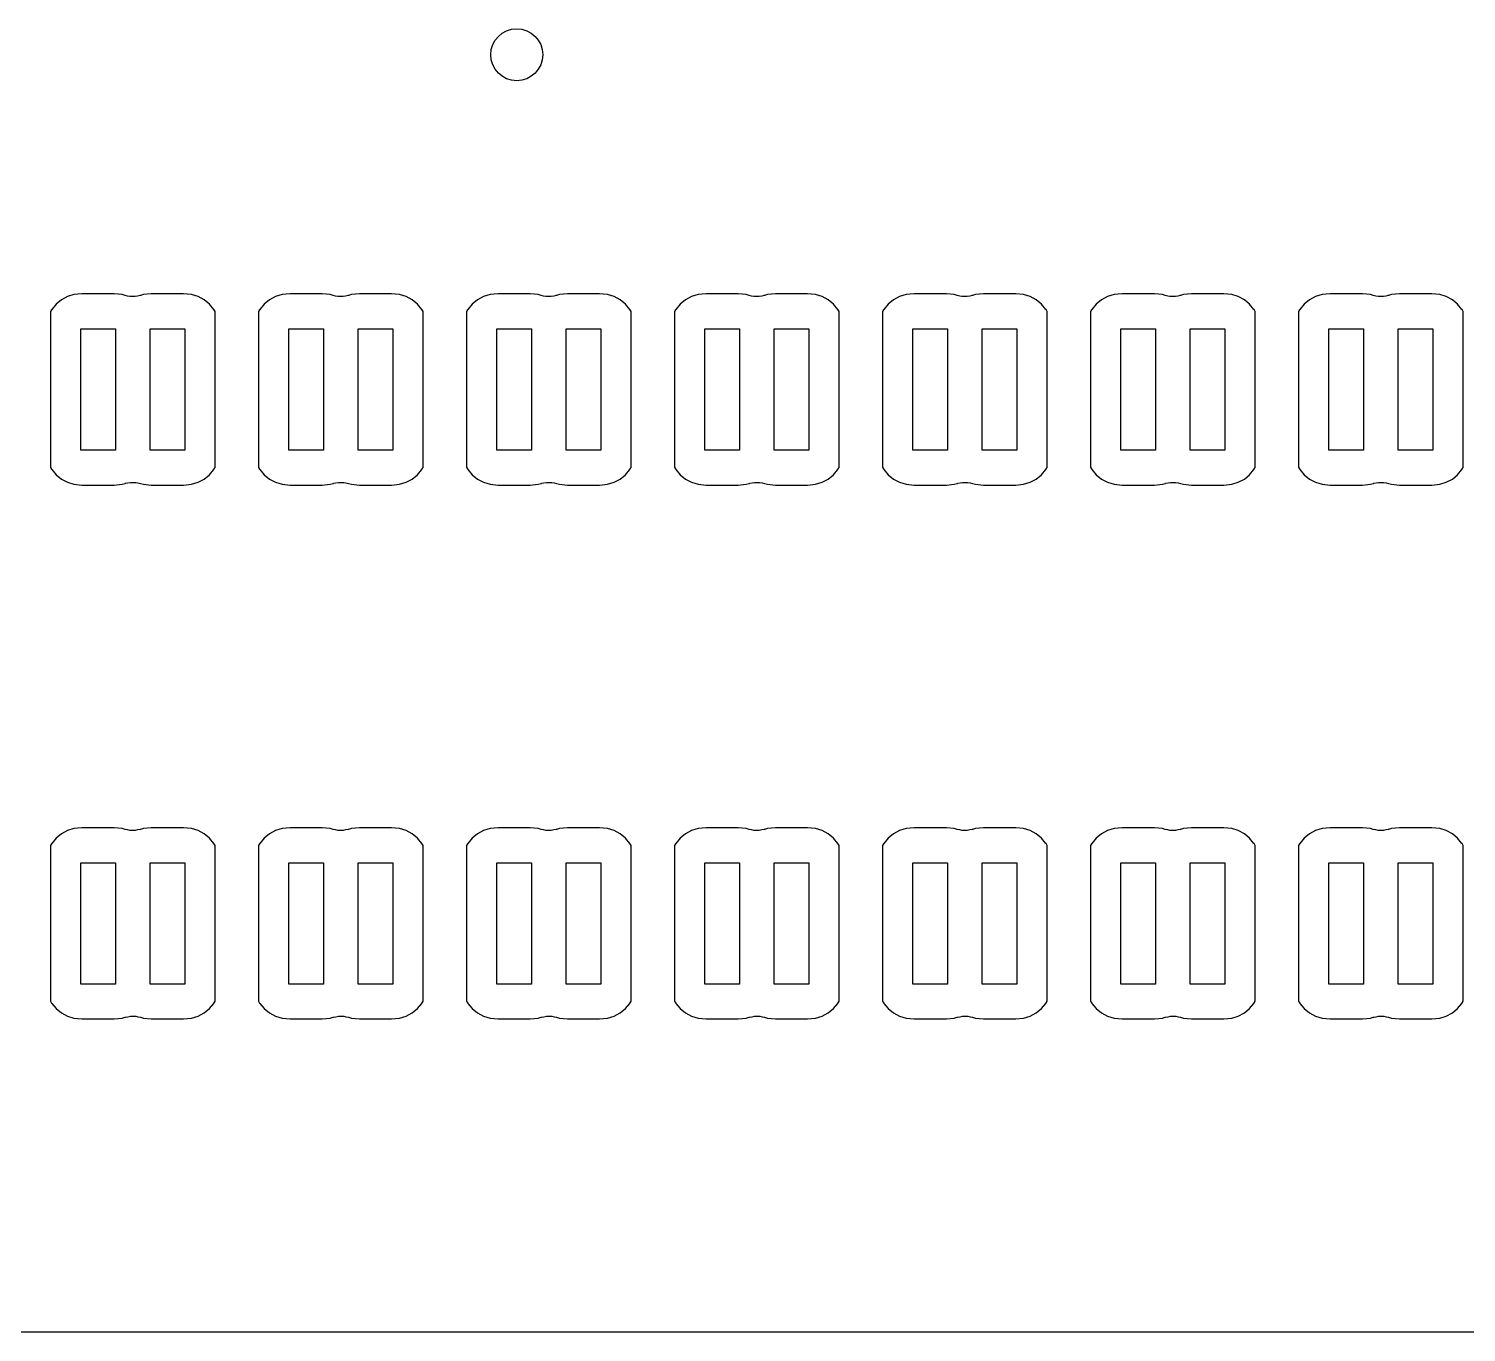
# Model space of a CAD drawing. Extents: x 86.1 to 155.4, y -71.6 to -29.3.
# Drawn here: x 103.23 to 111.52, y -71.5 to -63.99 of the extents above; entities that cross this region are included whole.
import ezdxf

# ---------------------------------------------------------------- set-up
doc = ezdxf.new("R2010")
doc.units = 0
doc.layers.add('BLACK', color=7, linetype='CONTINUOUS')

msp = doc.modelspace()

# ---------------------------------------------------------------- linework, layer by layer
at = {"layer": 'BLACK', "linetype": 'CONTINUOUS'}
for p, q in [((103.388, -65.5739), (103.363, -65.6044)), ((103.418, -65.5489), (103.388, -65.5739)), ((103.453, -65.5303), (103.418, -65.5489)), ((103.491, -65.5189), (103.453, -65.5303)), ((103.537, -65.5143), (103.491, -65.5189)), ((103.723, -65.5143), (103.537, -65.5143)), ((103.769, -65.5189), (103.723, -65.5143)), ((103.786, -65.5241), (103.769, -65.5189)), ((103.8, -65.5268), (103.786, -65.5241)), ((103.813, -65.5297), (103.8, -65.5268)), ((103.814, -65.5297), (103.813, -65.5297)), ((103.815, -65.5299), (103.814, -65.5297)), ((103.829, -65.5299), (103.815, -65.5299)), ((103.843, -65.53), (103.829, -65.5299)), ((103.844, -65.5299), (103.843, -65.53)), ((103.858, -65.5272), (103.844, -65.5299)), ((103.844, -65.5299), (103.844, -65.5299)), ((103.872, -65.5247), (103.858, -65.5272)), ((103.873, -65.5242), (103.872, -65.5247)), ((103.874, -65.5241), (103.873, -65.5242)), ((103.873, -65.5242), (103.873, -65.5242)), ((103.873, -65.5242), (103.873, -65.5242)), ((103.891, -65.5189), (103.874, -65.5241)), ((103.937, -65.5143), (103.891, -65.5189)), ((104.123, -65.5143), (103.937, -65.5143)), ((104.169, -65.5189), (104.123, -65.5143)), ((104.207, -65.5303), (104.169, -65.5189)), ((104.242, -65.5489), (104.207, -65.5303)), ((104.272, -65.5739), (104.242, -65.5489)), ((104.297, -65.6044), (104.272, -65.5739)), ((104.588, -65.5739), (104.563, -65.6044)), ((104.618, -65.5489), (104.588, -65.5739)), ((104.653, -65.5303), (104.618, -65.5489)), ((104.691, -65.5189), (104.653, -65.5303)), ((104.737, -65.5143), (104.691, -65.5189)), ((104.923, -65.5143), (104.737, -65.5143)), ((104.969, -65.5189), (104.923, -65.5143)), ((104.986, -65.5241), (104.969, -65.5189)), ((105, -65.5268), (104.986, -65.5241)), ((105.013, -65.5297), (105, -65.5268)), ((105.014, -65.5297), (105.013, -65.5297)), ((105.015, -65.5299), (105.014, -65.5297)), ((105.029, -65.5299), (105.015, -65.5299)), ((105.043, -65.53), (105.029, -65.5299)), ((105.044, -65.5299), (105.043, -65.53)), ((105.058, -65.5272), (105.044, -65.5299)), ((105.044, -65.5299), (105.044, -65.5299)), ((105.072, -65.5247), (105.058, -65.5272)), ((105.073, -65.5242), (105.072, -65.5247)), ((105.074, -65.5241), (105.073, -65.5242)), ((105.073, -65.5242), (105.073, -65.5242)), ((105.073, -65.5242), (105.073, -65.5242)), ((105.091, -65.5189), (105.074, -65.5241)), ((105.137, -65.5143), (105.091, -65.5189)), ((105.323, -65.5143), (105.137, -65.5143)), ((105.369, -65.5189), (105.323, -65.5143)), ((105.407, -65.5303), (105.369, -65.5189)), ((105.442, -65.5489), (105.407, -65.5303)), ((105.472, -65.5739), (105.442, -65.5489)), ((105.497, -65.6044), (105.472, -65.5739)), ((105.788, -65.5739), (105.763, -65.6044)), ((105.818, -65.5489), (105.788, -65.5739)), ((105.853, -65.5303), (105.818, -65.5489)), ((105.891, -65.5189), (105.853, -65.5303)), ((105.937, -65.5143), (105.891, -65.5189)), ((106.123, -65.5143), (105.937, -65.5143)), ((106.169, -65.5189), (106.123, -65.5143)), ((106.186, -65.5241), (106.169, -65.5189)), ((106.2, -65.5268), (106.186, -65.5241)), ((106.213, -65.5297), (106.2, -65.5268)), ((106.214, -65.5297), (106.213, -65.5297)), ((106.215, -65.5299), (106.214, -65.5297)), ((106.229, -65.5299), (106.215, -65.5299)), ((106.243, -65.53), (106.229, -65.5299)), ((106.244, -65.5299), (106.243, -65.53)), ((106.258, -65.5272), (106.244, -65.5299)), ((106.244, -65.5299), (106.244, -65.5299)), ((106.272, -65.5247), (106.258, -65.5272)), ((106.273, -65.5242), (106.272, -65.5247)), ((106.274, -65.5241), (106.273, -65.5242)), ((106.273, -65.5242), (106.273, -65.5242)), ((106.273, -65.5242), (106.273, -65.5242)), ((106.291, -65.5189), (106.274, -65.5241)), ((106.337, -65.5143), (106.291, -65.5189)), ((106.523, -65.5143), (106.337, -65.5143)), ((106.569, -65.5189), (106.523, -65.5143)), ((106.607, -65.5303), (106.569, -65.5189)), ((106.642, -65.5489), (106.607, -65.5303)), ((106.672, -65.5739), (106.642, -65.5489)), ((106.697, -65.6044), (106.672, -65.5739)), ((106.988, -65.5739), (106.963, -65.6044)), ((107.018, -65.5489), (106.988, -65.5739)), ((107.053, -65.5303), (107.018, -65.5489)), ((107.091, -65.5189), (107.053, -65.5303)), ((107.137, -65.5143), (107.091, -65.5189)), ((107.323, -65.5143), (107.137, -65.5143)), ((107.369, -65.5189), (107.323, -65.5143)), ((107.386, -65.5241), (107.369, -65.5189)), ((107.4, -65.5268), (107.386, -65.5241)), ((107.413, -65.5297), (107.4, -65.5268)), ((107.414, -65.5297), (107.413, -65.5297)), ((107.415, -65.5299), (107.414, -65.5297)), ((107.429, -65.5299), (107.415, -65.5299)), ((107.443, -65.53), (107.429, -65.5299)), ((107.444, -65.5299), (107.443, -65.53)), ((107.458, -65.5272), (107.444, -65.5299)), ((107.444, -65.5299), (107.444, -65.5299)), ((107.472, -65.5247), (107.458, -65.5272)), ((107.473, -65.5242), (107.472, -65.5247)), ((107.474, -65.5241), (107.473, -65.5242)), ((107.473, -65.5242), (107.473, -65.5242)), ((107.473, -65.5242), (107.473, -65.5242)), ((107.491, -65.5189), (107.474, -65.5241)), ((107.537, -65.5143), (107.491, -65.5189)), ((107.723, -65.5143), (107.537, -65.5143)), ((107.769, -65.5189), (107.723, -65.5143)), ((107.807, -65.5303), (107.769, -65.5189)), ((107.842, -65.5489), (107.807, -65.5303)), ((107.872, -65.5739), (107.842, -65.5489)), ((107.897, -65.6044), (107.872, -65.5739)), ((108.188, -65.5739), (108.163, -65.6044)), ((108.218, -65.5489), (108.188, -65.5739)), ((108.253, -65.5303), (108.218, -65.5489)), ((108.291, -65.5189), (108.253, -65.5303)), ((108.337, -65.5143), (108.291, -65.5189)), ((108.523, -65.5143), (108.337, -65.5143)), ((108.569, -65.5189), (108.523, -65.5143)), ((108.586, -65.5241), (108.569, -65.5189)), ((108.6, -65.5268), (108.586, -65.5241)), ((108.613, -65.5297), (108.6, -65.5268)), ((108.614, -65.5297), (108.613, -65.5297)), ((108.615, -65.5299), (108.614, -65.5297)), ((108.629, -65.5299), (108.615, -65.5299)), ((108.643, -65.53), (108.629, -65.5299)), ((108.644, -65.5299), (108.643, -65.53)), ((108.658, -65.5272), (108.644, -65.5299)), ((108.644, -65.5299), (108.644, -65.5299)), ((108.672, -65.5247), (108.658, -65.5272)), ((108.673, -65.5242), (108.672, -65.5247)), ((108.674, -65.5241), (108.673, -65.5242)), ((108.673, -65.5242), (108.673, -65.5242)), ((108.673, -65.5242), (108.673, -65.5242)), ((108.691, -65.5189), (108.674, -65.5241)), ((108.737, -65.5143), (108.691, -65.5189)), ((108.923, -65.5143), (108.737, -65.5143)), ((108.969, -65.5189), (108.923, -65.5143)), ((109.007, -65.5303), (108.969, -65.5189)), ((109.042, -65.5489), (109.007, -65.5303)), ((109.072, -65.5739), (109.042, -65.5489)), ((109.097, -65.6044), (109.072, -65.5739)), ((109.388, -65.5739), (109.363, -65.6044)), ((109.418, -65.5489), (109.388, -65.5739)), ((109.453, -65.5303), (109.418, -65.5489)), ((109.491, -65.5189), (109.453, -65.5303)), ((109.537, -65.5143), (109.491, -65.5189)), ((109.723, -65.5143), (109.537, -65.5143)), ((109.769, -65.5189), (109.723, -65.5143)), ((109.786, -65.5241), (109.769, -65.5189)), ((109.8, -65.5268), (109.786, -65.5241)), ((109.813, -65.5297), (109.8, -65.5268)), ((109.814, -65.5297), (109.813, -65.5297)), ((109.815, -65.5299), (109.814, -65.5297)), ((109.829, -65.5299), (109.815, -65.5299)), ((109.843, -65.53), (109.829, -65.5299)), ((109.844, -65.5299), (109.843, -65.53)), ((109.858, -65.5272), (109.844, -65.5299)), ((109.844, -65.5299), (109.844, -65.5299)), ((109.872, -65.5247), (109.858, -65.5272)), ((109.873, -65.5242), (109.872, -65.5247)), ((109.874, -65.5241), (109.873, -65.5242)), ((109.873, -65.5242), (109.873, -65.5242)), ((109.873, -65.5242), (109.873, -65.5242)), ((109.891, -65.5189), (109.874, -65.5241)), ((109.937, -65.5143), (109.891, -65.5189)), ((110.123, -65.5143), (109.937, -65.5143)), ((110.169, -65.5189), (110.123, -65.5143)), ((110.207, -65.5303), (110.169, -65.5189)), ((110.242, -65.5489), (110.207, -65.5303)), ((110.272, -65.5739), (110.242, -65.5489)), ((110.297, -65.6044), (110.272, -65.5739)), ((110.588, -65.5739), (110.563, -65.6044)), ((110.618, -65.5489), (110.588, -65.5739)), ((110.653, -65.5303), (110.618, -65.5489)), ((110.691, -65.5189), (110.653, -65.5303)), ((110.737, -65.5143), (110.691, -65.5189)), ((110.923, -65.5143), (110.737, -65.5143)), ((110.969, -65.5189), (110.923, -65.5143)), ((110.986, -65.5241), (110.969, -65.5189)), ((111, -65.5268), (110.986, -65.5241)), ((111.013, -65.5297), (111, -65.5268)), ((111.014, -65.5297), (111.013, -65.5297)), ((111.015, -65.5299), (111.014, -65.5297)), ((111.029, -65.5299), (111.015, -65.5299)), ((111.043, -65.53), (111.029, -65.5299)), ((111.044, -65.5299), (111.043, -65.53)), ((111.058, -65.5272), (111.044, -65.5299)), ((111.044, -65.5299), (111.044, -65.5299)), ((111.072, -65.5247), (111.058, -65.5272)), ((111.073, -65.5242), (111.072, -65.5247)), ((111.074, -65.5241), (111.073, -65.5242)), ((111.073, -65.5242), (111.073, -65.5242)), ((111.073, -65.5242), (111.073, -65.5242)), ((111.091, -65.5189), (111.074, -65.5241)), ((111.137, -65.5143), (111.091, -65.5189)), ((111.323, -65.5143), (111.137, -65.5143)), ((111.369, -65.5189), (111.323, -65.5143)), ((111.407, -65.5303), (111.369, -65.5189)), ((111.442, -65.5489), (111.407, -65.5303)), ((111.472, -65.5739), (111.442, -65.5489)), ((111.497, -65.6044), (111.472, -65.5739)), ((103.361, -65.6073), (103.355, -65.6165)), ((103.355, -65.6165), (103.355, -66.5156)), ((103.362, -65.6068), (103.361, -65.6073)), ((103.363, -65.6044), (103.362, -65.6055)), ((103.362, -65.6055), (103.362, -65.6067)), ((103.362, -65.6067), (103.362, -65.6068)), ((103.362, -65.6068), (103.362, -65.6068)), ((104.298, -65.6055), (104.297, -65.6044)), ((104.305, -65.6164), (104.298, -65.6055)), ((104.305, -66.0721), (104.305, -65.6164)), ((104.561, -65.6073), (104.555, -65.6165)), ((104.555, -65.6165), (104.555, -66.5156)), ((104.562, -65.6068), (104.561, -65.6073)), ((104.563, -65.6044), (104.562, -65.6055)), ((104.562, -65.6055), (104.562, -65.6067)), ((104.562, -65.6067), (104.562, -65.6068)), ((104.562, -65.6068), (104.562, -65.6068)), ((105.498, -65.6055), (105.497, -65.6044)), ((105.505, -65.6164), (105.498, -65.6055)), ((105.505, -66.0721), (105.505, -65.6164)), ((105.761, -65.6073), (105.755, -65.6165)), ((105.755, -65.6165), (105.755, -66.5156)), ((105.762, -65.6068), (105.761, -65.6073)), ((105.763, -65.6044), (105.762, -65.6055)), ((105.762, -65.6055), (105.762, -65.6067)), ((105.762, -65.6067), (105.762, -65.6068)), ((105.762, -65.6068), (105.762, -65.6068)), ((106.698, -65.6055), (106.697, -65.6044)), ((106.705, -65.6164), (106.698, -65.6055)), ((106.705, -66.0721), (106.705, -65.6164)), ((106.961, -65.6073), (106.955, -65.6165)), ((106.955, -65.6165), (106.955, -66.5156)), ((106.962, -65.6068), (106.961, -65.6073)), ((106.963, -65.6044), (106.962, -65.6055)), ((106.962, -65.6055), (106.962, -65.6067)), ((106.962, -65.6067), (106.962, -65.6068)), ((106.962, -65.6068), (106.962, -65.6068)), ((107.898, -65.6055), (107.897, -65.6044)), ((107.905, -65.6164), (107.898, -65.6055)), ((107.905, -66.0721), (107.905, -65.6164)), ((108.161, -65.6073), (108.155, -65.6165)), ((108.155, -65.6165), (108.155, -66.5156)), ((108.162, -65.6068), (108.161, -65.6073)), ((108.163, -65.6044), (108.162, -65.6055)), ((108.162, -65.6055), (108.162, -65.6067)), ((108.162, -65.6067), (108.162, -65.6068)), ((108.162, -65.6068), (108.162, -65.6068)), ((109.098, -65.6055), (109.097, -65.6044)), ((109.105, -65.6164), (109.098, -65.6055)), ((109.105, -66.0721), (109.105, -65.6164)), ((109.361, -65.6073), (109.355, -65.6165)), ((109.355, -65.6165), (109.355, -66.5156)), ((109.362, -65.6068), (109.361, -65.6073)), ((109.363, -65.6044), (109.362, -65.6055)), ((109.362, -65.6055), (109.362, -65.6067)), ((109.362, -65.6067), (109.362, -65.6068)), ((109.362, -65.6068), (109.362, -65.6068)), ((110.298, -65.6055), (110.297, -65.6044)), ((110.305, -65.6164), (110.298, -65.6055)), ((110.305, -66.5155), (110.305, -65.6164)), ((110.561, -65.6073), (110.555, -65.6165)), ((110.555, -65.6165), (110.555, -66.5156)), ((110.562, -65.6068), (110.561, -65.6073)), ((110.563, -65.6044), (110.562, -65.6055)), ((110.562, -65.6055), (110.562, -65.6067)), ((110.562, -65.6067), (110.562, -65.6068)), ((110.562, -65.6068), (110.562, -65.6068)), ((111.498, -65.6055), (111.497, -65.6044)), ((111.505, -65.6164), (111.498, -65.6055)), ((111.505, -66.0599), (111.505, -65.6164)), ((103.53, -66.416), (103.53, -65.716)), ((103.53, -65.716), (103.73, -65.716)), ((103.73, -65.716), (103.73, -66.416)), ((103.93, -66.416), (103.93, -65.716)), ((103.93, -65.716), (104.13, -65.716)), ((104.13, -65.716), (104.13, -66.416)), ((104.73, -66.416), (104.73, -65.716)), ((104.73, -65.716), (104.93, -65.716)), ((104.93, -65.716), (104.93, -66.416)), ((105.13, -66.416), (105.13, -65.716)), ((105.13, -65.716), (105.33, -65.716)), ((105.33, -65.716), (105.33, -66.416)), ((105.93, -66.416), (105.93, -65.716)), ((105.93, -65.716), (106.13, -65.716)), ((106.13, -65.716), (106.13, -66.416)), ((106.33, -66.416), (106.33, -65.716)), ((106.33, -65.716), (106.53, -65.716)), ((106.53, -65.716), (106.53, -66.416)), ((107.13, -66.416), (107.13, -65.716)), ((107.13, -65.716), (107.33, -65.716)), ((107.33, -65.716), (107.33, -66.416)), ((107.53, -66.416), (107.53, -65.716)), ((107.53, -65.716), (107.73, -65.716)), ((107.73, -65.716), (107.73, -66.416)), ((108.33, -66.416), (108.33, -65.716)), ((108.33, -65.716), (108.53, -65.716)), ((108.53, -65.716), (108.53, -66.416)), ((108.73, -66.416), (108.73, -65.716)), ((108.73, -65.716), (108.93, -65.716)), ((108.93, -65.716), (108.93, -66.416)), ((109.53, -66.416), (109.53, -65.716)), ((109.53, -65.716), (109.73, -65.716)), ((109.73, -65.716), (109.73, -66.416)), ((109.93, -66.416), (109.93, -65.716)), ((109.93, -65.716), (110.13, -65.716)), ((110.13, -65.716), (110.13, -66.416)), ((110.73, -66.416), (110.73, -65.716)), ((110.73, -65.716), (110.93, -65.716)), ((110.93, -65.716), (110.93, -66.416)), ((111.13, -66.416), (111.13, -65.716)), ((111.13, -65.716), (111.33, -65.716)), ((111.33, -65.716), (111.33, -66.416)), ((104.305, -66.5155), (104.305, -66.0721)), ((104.305, -66.0721), (104.305, -66.0721)), ((105.505, -66.5155), (105.505, -66.0721)), ((105.505, -66.0721), (105.505, -66.0721)), ((106.705, -66.5155), (106.705, -66.0721)), ((106.705, -66.0721), (106.705, -66.0721)), ((107.905, -66.5155), (107.905, -66.0721)), ((107.905, -66.0721), (107.905, -66.0721)), ((109.105, -66.5155), (109.105, -66.0721)), ((109.105, -66.0721), (109.105, -66.0721)), ((111.505, -66.5155), (111.505, -66.0599)), ((103.73, -66.416), (103.53, -66.416)), ((104.13, -66.416), (103.93, -66.416)), ((104.93, -66.416), (104.73, -66.416)), ((105.33, -66.416), (105.13, -66.416)), ((106.13, -66.416), (105.93, -66.416)), ((106.53, -66.416), (106.33, -66.416)), ((107.33, -66.416), (107.13, -66.416)), ((107.73, -66.416), (107.53, -66.416)), ((108.53, -66.416), (108.33, -66.416)), ((108.93, -66.416), (108.73, -66.416)), ((109.73, -66.416), (109.53, -66.416)), ((110.13, -66.416), (109.93, -66.416)), ((110.93, -66.416), (110.73, -66.416)), ((111.33, -66.416), (111.13, -66.416)), ((103.355, -66.5156), (103.362, -66.5265)), ((103.362, -66.5265), (103.363, -66.5276)), ((103.363, -66.5276), (103.388, -66.5581)), ((103.388, -66.5581), (103.418, -66.5831)), ((103.418, -66.5831), (103.453, -66.6017)), ((104.207, -66.6017), (104.242, -66.5831)), ((104.242, -66.5831), (104.272, -66.5581)), ((104.272, -66.5581), (104.297, -66.5276)), ((104.297, -66.5276), (104.298, -66.5265)), ((104.298, -66.5252), (104.299, -66.5247)), ((104.298, -66.5253), (104.298, -66.5252)), ((104.298, -66.5252), (104.298, -66.5252)), ((104.298, -66.5265), (104.298, -66.5253)), ((104.299, -66.5247), (104.305, -66.5155)), ((104.555, -66.5156), (104.562, -66.5265)), ((104.562, -66.5265), (104.563, -66.5276)), ((104.563, -66.5276), (104.588, -66.5581)), ((104.588, -66.5581), (104.618, -66.5831)), ((104.618, -66.5831), (104.653, -66.6017)), ((105.407, -66.6017), (105.442, -66.5831)), ((105.442, -66.5831), (105.472, -66.5581)), ((105.472, -66.5581), (105.497, -66.5276)), ((105.497, -66.5276), (105.498, -66.5265)), ((105.498, -66.5252), (105.499, -66.5247)), ((105.498, -66.5253), (105.498, -66.5252)), ((105.498, -66.5252), (105.498, -66.5252)), ((105.498, -66.5265), (105.498, -66.5253)), ((105.499, -66.5247), (105.505, -66.5155)), ((105.755, -66.5156), (105.762, -66.5265)), ((105.762, -66.5265), (105.763, -66.5276)), ((105.763, -66.5276), (105.788, -66.5581)), ((105.788, -66.5581), (105.818, -66.5831)), ((105.818, -66.5831), (105.853, -66.6017)), ((106.607, -66.6017), (106.642, -66.5831)), ((106.642, -66.5831), (106.672, -66.5581)), ((106.672, -66.5581), (106.697, -66.5276)), ((106.697, -66.5276), (106.698, -66.5265)), ((106.698, -66.5252), (106.699, -66.5247)), ((106.698, -66.5253), (106.698, -66.5252)), ((106.698, -66.5252), (106.698, -66.5252)), ((106.698, -66.5265), (106.698, -66.5253)), ((106.699, -66.5247), (106.705, -66.5155)), ((106.955, -66.5156), (106.962, -66.5265)), ((106.962, -66.5265), (106.963, -66.5276)), ((106.963, -66.5276), (106.988, -66.5581)), ((106.988, -66.5581), (107.018, -66.5831)), ((107.018, -66.5831), (107.053, -66.6017)), ((107.807, -66.6017), (107.842, -66.5831)), ((107.842, -66.5831), (107.872, -66.5581)), ((107.872, -66.5581), (107.897, -66.5276)), ((107.897, -66.5276), (107.898, -66.5265)), ((107.898, -66.5252), (107.899, -66.5247)), ((107.898, -66.5253), (107.898, -66.5252)), ((107.898, -66.5252), (107.898, -66.5252)), ((107.898, -66.5265), (107.898, -66.5253)), ((107.899, -66.5247), (107.905, -66.5155)), ((108.155, -66.5156), (108.162, -66.5265)), ((108.162, -66.5265), (108.163, -66.5276)), ((108.163, -66.5276), (108.188, -66.5581)), ((108.188, -66.5581), (108.218, -66.5831)), ((108.218, -66.5831), (108.253, -66.6017)), ((109.007, -66.6017), (109.042, -66.5831)), ((109.042, -66.5831), (109.072, -66.5581)), ((109.072, -66.5581), (109.097, -66.5276)), ((109.097, -66.5276), (109.098, -66.5265)), ((109.098, -66.5252), (109.099, -66.5247)), ((109.098, -66.5253), (109.098, -66.5252)), ((109.098, -66.5252), (109.098, -66.5252)), ((109.098, -66.5265), (109.098, -66.5253)), ((109.099, -66.5247), (109.105, -66.5155)), ((109.355, -66.5156), (109.362, -66.5265)), ((109.362, -66.5265), (109.363, -66.5276)), ((109.363, -66.5276), (109.388, -66.5581)), ((109.388, -66.5581), (109.418, -66.5831)), ((109.418, -66.5831), (109.453, -66.6017)), ((110.207, -66.6017), (110.242, -66.5831)), ((110.242, -66.5831), (110.272, -66.5581)), ((110.272, -66.5581), (110.297, -66.5276)), ((110.297, -66.5276), (110.298, -66.5265)), ((110.298, -66.5252), (110.299, -66.5247)), ((110.298, -66.5253), (110.298, -66.5252)), ((110.298, -66.5252), (110.298, -66.5252)), ((110.298, -66.5265), (110.298, -66.5253)), ((110.299, -66.5247), (110.305, -66.5155)), ((110.555, -66.5156), (110.562, -66.5265)), ((110.562, -66.5265), (110.563, -66.5276)), ((110.563, -66.5276), (110.588, -66.5581)), ((110.588, -66.5581), (110.618, -66.5831)), ((110.618, -66.5831), (110.653, -66.6017)), ((111.407, -66.6017), (111.442, -66.5831)), ((111.442, -66.5831), (111.472, -66.5581)), ((111.472, -66.5581), (111.497, -66.5276)), ((111.497, -66.5276), (111.498, -66.5265)), ((111.498, -66.5252), (111.499, -66.5247)), ((111.498, -66.5253), (111.498, -66.5252)), ((111.498, -66.5252), (111.498, -66.5252)), ((111.498, -66.5265), (111.498, -66.5253)), ((111.499, -66.5247), (111.505, -66.5155)), ((103.453, -66.6017), (103.491, -66.6131)), ((103.491, -66.6131), (103.537, -66.6177)), ((103.537, -66.6177), (103.723, -66.6177)), ((103.723, -66.6177), (103.769, -66.6131)), ((103.769, -66.6131), (103.786, -66.6079)), ((103.786, -66.6079), (103.787, -66.6078)), ((103.787, -66.6078), (103.788, -66.6073)), ((103.787, -66.6078), (103.787, -66.6078)), ((103.787, -66.6078), (103.787, -66.6078)), ((103.788, -66.6073), (103.802, -66.6048)), ((103.802, -66.6048), (103.816, -66.6021)), ((103.816, -66.6021), (103.817, -66.602)), ((103.816, -66.6021), (103.816, -66.6021)), ((103.817, -66.602), (103.831, -66.6021)), ((103.831, -66.6021), (103.845, -66.6021)), ((103.845, -66.6021), (103.846, -66.6023)), ((103.846, -66.6023), (103.847, -66.6023)), ((103.847, -66.6023), (103.86, -66.6052)), ((103.86, -66.6052), (103.874, -66.6079)), ((103.874, -66.6079), (103.891, -66.6131)), ((103.891, -66.6131), (103.937, -66.6177)), ((103.937, -66.6177), (104.123, -66.6177)), ((104.123, -66.6177), (104.169, -66.6131)), ((104.169, -66.6131), (104.207, -66.6017)), ((104.653, -66.6017), (104.691, -66.6131)), ((104.691, -66.6131), (104.737, -66.6177)), ((104.737, -66.6177), (104.923, -66.6177)), ((104.923, -66.6177), (104.969, -66.6131)), ((104.969, -66.6131), (104.986, -66.6079)), ((104.986, -66.6079), (104.987, -66.6078)), ((104.987, -66.6078), (104.988, -66.6073)), ((104.987, -66.6078), (104.987, -66.6078)), ((104.987, -66.6078), (104.987, -66.6078)), ((104.988, -66.6073), (105.002, -66.6048)), ((105.002, -66.6048), (105.016, -66.6021)), ((105.016, -66.6021), (105.017, -66.602)), ((105.016, -66.6021), (105.016, -66.6021)), ((105.017, -66.602), (105.031, -66.6021)), ((105.031, -66.6021), (105.045, -66.6021)), ((105.045, -66.6021), (105.046, -66.6023)), ((105.046, -66.6023), (105.047, -66.6023)), ((105.047, -66.6023), (105.06, -66.6052)), ((105.06, -66.6052), (105.074, -66.6079)), ((105.074, -66.6079), (105.091, -66.6131)), ((105.091, -66.6131), (105.137, -66.6177)), ((105.137, -66.6177), (105.323, -66.6177)), ((105.323, -66.6177), (105.369, -66.6131)), ((105.369, -66.6131), (105.407, -66.6017)), ((105.853, -66.6017), (105.891, -66.6131)), ((105.891, -66.6131), (105.937, -66.6177)), ((105.937, -66.6177), (106.123, -66.6177)), ((106.123, -66.6177), (106.169, -66.6131)), ((106.169, -66.6131), (106.186, -66.6079)), ((106.186, -66.6079), (106.187, -66.6078)), ((106.187, -66.6078), (106.188, -66.6073)), ((106.187, -66.6078), (106.187, -66.6078)), ((106.187, -66.6078), (106.187, -66.6078)), ((106.188, -66.6073), (106.202, -66.6048)), ((106.202, -66.6048), (106.216, -66.6021)), ((106.216, -66.6021), (106.217, -66.602)), ((106.216, -66.6021), (106.216, -66.6021)), ((106.217, -66.602), (106.231, -66.6021)), ((106.231, -66.6021), (106.245, -66.6021)), ((106.245, -66.6021), (106.246, -66.6023)), ((106.246, -66.6023), (106.247, -66.6023)), ((106.247, -66.6023), (106.26, -66.6052)), ((106.26, -66.6052), (106.274, -66.6079)), ((106.274, -66.6079), (106.291, -66.6131)), ((106.291, -66.6131), (106.337, -66.6177)), ((106.337, -66.6177), (106.523, -66.6177)), ((106.523, -66.6177), (106.569, -66.6131)), ((106.569, -66.6131), (106.607, -66.6017)), ((107.053, -66.6017), (107.091, -66.6131)), ((107.091, -66.6131), (107.137, -66.6177)), ((107.137, -66.6177), (107.323, -66.6177)), ((107.323, -66.6177), (107.369, -66.6131)), ((107.369, -66.6131), (107.386, -66.6079)), ((107.386, -66.6079), (107.387, -66.6078)), ((107.387, -66.6078), (107.388, -66.6073)), ((107.387, -66.6078), (107.387, -66.6078)), ((107.387, -66.6078), (107.387, -66.6078)), ((107.388, -66.6073), (107.402, -66.6048)), ((107.402, -66.6048), (107.416, -66.6021)), ((107.416, -66.6021), (107.417, -66.602)), ((107.416, -66.6021), (107.416, -66.6021)), ((107.417, -66.602), (107.431, -66.6021)), ((107.431, -66.6021), (107.445, -66.6021)), ((107.445, -66.6021), (107.446, -66.6023)), ((107.446, -66.6023), (107.447, -66.6023)), ((107.447, -66.6023), (107.46, -66.6052)), ((107.46, -66.6052), (107.474, -66.6079)), ((107.474, -66.6079), (107.491, -66.6131)), ((107.491, -66.6131), (107.537, -66.6177)), ((107.537, -66.6177), (107.723, -66.6177)), ((107.723, -66.6177), (107.769, -66.6131)), ((107.769, -66.6131), (107.807, -66.6017)), ((108.253, -66.6017), (108.291, -66.6131)), ((108.291, -66.6131), (108.337, -66.6177)), ((108.337, -66.6177), (108.523, -66.6177)), ((108.523, -66.6177), (108.569, -66.6131)), ((108.569, -66.6131), (108.586, -66.6079)), ((108.586, -66.6079), (108.587, -66.6078)), ((108.587, -66.6078), (108.588, -66.6073)), ((108.587, -66.6078), (108.587, -66.6078)), ((108.587, -66.6078), (108.587, -66.6078)), ((108.588, -66.6073), (108.602, -66.6048)), ((108.602, -66.6048), (108.616, -66.6021)), ((108.616, -66.6021), (108.617, -66.602)), ((108.616, -66.6021), (108.616, -66.6021)), ((108.617, -66.602), (108.631, -66.6021)), ((108.631, -66.6021), (108.645, -66.6021)), ((108.645, -66.6021), (108.646, -66.6023)), ((108.646, -66.6023), (108.647, -66.6023)), ((108.647, -66.6023), (108.66, -66.6052)), ((108.66, -66.6052), (108.674, -66.6079)), ((108.674, -66.6079), (108.691, -66.6131)), ((108.691, -66.6131), (108.737, -66.6177)), ((108.737, -66.6177), (108.923, -66.6177)), ((108.923, -66.6177), (108.969, -66.6131)), ((108.969, -66.6131), (109.007, -66.6017)), ((109.453, -66.6017), (109.491, -66.6131)), ((109.491, -66.6131), (109.537, -66.6177)), ((109.537, -66.6177), (109.723, -66.6177)), ((109.723, -66.6177), (109.769, -66.6131)), ((109.769, -66.6131), (109.786, -66.6079)), ((109.786, -66.6079), (109.787, -66.6078)), ((109.787, -66.6078), (109.788, -66.6073)), ((109.787, -66.6078), (109.787, -66.6078)), ((109.787, -66.6078), (109.787, -66.6078)), ((109.788, -66.6073), (109.802, -66.6048)), ((109.802, -66.6048), (109.816, -66.6021)), ((109.816, -66.6021), (109.817, -66.602)), ((109.816, -66.6021), (109.816, -66.6021)), ((109.817, -66.602), (109.831, -66.6021)), ((109.831, -66.6021), (109.845, -66.6021)), ((109.845, -66.6021), (109.846, -66.6023)), ((109.846, -66.6023), (109.847, -66.6023)), ((109.847, -66.6023), (109.86, -66.6052)), ((109.86, -66.6052), (109.874, -66.6079)), ((109.874, -66.6079), (109.891, -66.6131)), ((109.891, -66.6131), (109.937, -66.6177)), ((109.937, -66.6177), (110.123, -66.6177)), ((110.123, -66.6177), (110.169, -66.6131)), ((110.169, -66.6131), (110.207, -66.6017)), ((110.653, -66.6017), (110.691, -66.6131)), ((110.691, -66.6131), (110.737, -66.6177)), ((110.737, -66.6177), (110.923, -66.6177)), ((110.923, -66.6177), (110.969, -66.6131)), ((110.969, -66.6131), (110.986, -66.6079)), ((110.986, -66.6079), (110.987, -66.6078)), ((110.987, -66.6078), (110.988, -66.6073)), ((110.987, -66.6078), (110.987, -66.6078)), ((110.987, -66.6078), (110.987, -66.6078)), ((110.988, -66.6073), (111.002, -66.6048)), ((111.002, -66.6048), (111.016, -66.6021)), ((111.016, -66.6021), (111.017, -66.602)), ((111.016, -66.6021), (111.016, -66.6021)), ((111.017, -66.602), (111.031, -66.6021)), ((111.031, -66.6021), (111.045, -66.6021)), ((111.045, -66.6021), (111.046, -66.6023)), ((111.046, -66.6023), (111.047, -66.6023)), ((111.047, -66.6023), (111.06, -66.6052)), ((111.06, -66.6052), (111.074, -66.6079)), ((111.074, -66.6079), (111.091, -66.6131)), ((111.091, -66.6131), (111.137, -66.6177)), ((111.137, -66.6177), (111.323, -66.6177)), ((111.323, -66.6177), (111.369, -66.6131)), ((111.369, -66.6131), (111.407, -66.6017)), ((103.388, -68.6539), (103.363, -68.6844)), ((103.418, -68.6289), (103.388, -68.6539)), ((103.453, -68.6103), (103.418, -68.6289)), ((103.491, -68.5989), (103.453, -68.6103)), ((103.537, -68.5943), (103.491, -68.5989)), ((103.723, -68.5943), (103.537, -68.5943)), ((103.769, -68.5989), (103.723, -68.5943)), ((103.786, -68.6041), (103.769, -68.5989)), ((103.8, -68.6068), (103.786, -68.6041)), ((103.813, -68.6097), (103.8, -68.6068)), ((103.814, -68.6097), (103.813, -68.6097)), ((103.815, -68.6099), (103.814, -68.6097)), ((103.829, -68.6099), (103.815, -68.6099)), ((103.843, -68.61), (103.829, -68.6099)), ((103.844, -68.6099), (103.843, -68.61)), ((103.858, -68.6072), (103.844, -68.6099)), ((103.844, -68.6099), (103.844, -68.6099)), ((103.872, -68.6047), (103.858, -68.6072)), ((103.873, -68.6042), (103.872, -68.6047)), ((103.874, -68.6041), (103.873, -68.6042)), ((103.873, -68.6042), (103.873, -68.6042)), ((103.873, -68.6042), (103.873, -68.6042)), ((103.891, -68.5989), (103.874, -68.6041)), ((103.937, -68.5943), (103.891, -68.5989)), ((104.123, -68.5943), (103.937, -68.5943)), ((104.169, -68.5989), (104.123, -68.5943)), ((104.207, -68.6103), (104.169, -68.5989)), ((104.242, -68.6289), (104.207, -68.6103)), ((104.272, -68.6539), (104.242, -68.6289)), ((104.297, -68.6844), (104.272, -68.6539)), ((104.588, -68.6539), (104.563, -68.6844)), ((104.618, -68.6289), (104.588, -68.6539)), ((104.653, -68.6103), (104.618, -68.6289)), ((104.691, -68.5989), (104.653, -68.6103)), ((104.737, -68.5943), (104.691, -68.5989)), ((104.923, -68.5943), (104.737, -68.5943)), ((104.969, -68.5989), (104.923, -68.5943)), ((104.986, -68.6041), (104.969, -68.5989)), ((105, -68.6068), (104.986, -68.6041)), ((105.013, -68.6097), (105, -68.6068)), ((105.014, -68.6097), (105.013, -68.6097)), ((105.015, -68.6099), (105.014, -68.6097)), ((105.029, -68.6099), (105.015, -68.6099)), ((105.043, -68.61), (105.029, -68.6099)), ((105.044, -68.6099), (105.043, -68.61)), ((105.058, -68.6072), (105.044, -68.6099)), ((105.044, -68.6099), (105.044, -68.6099)), ((105.072, -68.6047), (105.058, -68.6072)), ((105.073, -68.6042), (105.072, -68.6047)), ((105.074, -68.6041), (105.073, -68.6042)), ((105.073, -68.6042), (105.073, -68.6042)), ((105.073, -68.6042), (105.073, -68.6042)), ((105.091, -68.5989), (105.074, -68.6041)), ((105.137, -68.5943), (105.091, -68.5989)), ((105.323, -68.5943), (105.137, -68.5943)), ((105.369, -68.5989), (105.323, -68.5943)), ((105.407, -68.6103), (105.369, -68.5989)), ((105.442, -68.6289), (105.407, -68.6103)), ((105.472, -68.6539), (105.442, -68.6289)), ((105.497, -68.6844), (105.472, -68.6539)), ((105.788, -68.6539), (105.763, -68.6844)), ((105.818, -68.6289), (105.788, -68.6539)), ((105.853, -68.6103), (105.818, -68.6289)), ((105.891, -68.5989), (105.853, -68.6103)), ((105.937, -68.5943), (105.891, -68.5989)), ((106.123, -68.5943), (105.937, -68.5943)), ((106.169, -68.5989), (106.123, -68.5943)), ((106.186, -68.6041), (106.169, -68.5989)), ((106.2, -68.6068), (106.186, -68.6041)), ((106.213, -68.6097), (106.2, -68.6068)), ((106.214, -68.6097), (106.213, -68.6097)), ((106.215, -68.6099), (106.214, -68.6097)), ((106.229, -68.6099), (106.215, -68.6099)), ((106.243, -68.61), (106.229, -68.6099)), ((106.244, -68.6099), (106.243, -68.61)), ((106.258, -68.6072), (106.244, -68.6099)), ((106.244, -68.6099), (106.244, -68.6099)), ((106.272, -68.6047), (106.258, -68.6072)), ((106.273, -68.6042), (106.272, -68.6047)), ((106.274, -68.6041), (106.273, -68.6042)), ((106.273, -68.6042), (106.273, -68.6042)), ((106.273, -68.6042), (106.273, -68.6042)), ((106.291, -68.5989), (106.274, -68.6041)), ((106.337, -68.5943), (106.291, -68.5989)), ((106.523, -68.5943), (106.337, -68.5943)), ((106.569, -68.5989), (106.523, -68.5943)), ((106.607, -68.6103), (106.569, -68.5989)), ((106.642, -68.6289), (106.607, -68.6103)), ((106.672, -68.6539), (106.642, -68.6289)), ((106.697, -68.6844), (106.672, -68.6539)), ((106.988, -68.6539), (106.963, -68.6844)), ((107.018, -68.6289), (106.988, -68.6539)), ((107.053, -68.6103), (107.018, -68.6289)), ((107.091, -68.5989), (107.053, -68.6103)), ((107.137, -68.5943), (107.091, -68.5989)), ((107.323, -68.5943), (107.137, -68.5943)), ((107.369, -68.5989), (107.323, -68.5943)), ((107.386, -68.6041), (107.369, -68.5989)), ((107.4, -68.6068), (107.386, -68.6041)), ((107.413, -68.6097), (107.4, -68.6068)), ((107.414, -68.6097), (107.413, -68.6097)), ((107.415, -68.6099), (107.414, -68.6097)), ((107.429, -68.6099), (107.415, -68.6099)), ((107.443, -68.61), (107.429, -68.6099)), ((107.444, -68.6099), (107.443, -68.61)), ((107.458, -68.6072), (107.444, -68.6099)), ((107.444, -68.6099), (107.444, -68.6099)), ((107.472, -68.6047), (107.458, -68.6072)), ((107.473, -68.6042), (107.472, -68.6047)), ((107.474, -68.6041), (107.473, -68.6042)), ((107.473, -68.6042), (107.473, -68.6042)), ((107.473, -68.6042), (107.473, -68.6042)), ((107.491, -68.5989), (107.474, -68.6041)), ((107.537, -68.5943), (107.491, -68.5989)), ((107.723, -68.5943), (107.537, -68.5943)), ((107.769, -68.5989), (107.723, -68.5943)), ((107.807, -68.6103), (107.769, -68.5989)), ((107.842, -68.6289), (107.807, -68.6103)), ((107.872, -68.6539), (107.842, -68.6289)), ((107.897, -68.6844), (107.872, -68.6539)), ((108.188, -68.6539), (108.163, -68.6844)), ((108.218, -68.6289), (108.188, -68.6539)), ((108.253, -68.6103), (108.218, -68.6289)), ((108.291, -68.5989), (108.253, -68.6103)), ((108.337, -68.5943), (108.291, -68.5989)), ((108.523, -68.5943), (108.337, -68.5943)), ((108.569, -68.5989), (108.523, -68.5943)), ((108.586, -68.6041), (108.569, -68.5989)), ((108.6, -68.6068), (108.586, -68.6041)), ((108.613, -68.6097), (108.6, -68.6068)), ((108.614, -68.6097), (108.613, -68.6097)), ((108.615, -68.6099), (108.614, -68.6097)), ((108.629, -68.6099), (108.615, -68.6099)), ((108.643, -68.61), (108.629, -68.6099)), ((108.644, -68.6099), (108.643, -68.61)), ((108.658, -68.6072), (108.644, -68.6099)), ((108.644, -68.6099), (108.644, -68.6099)), ((108.672, -68.6047), (108.658, -68.6072)), ((108.673, -68.6042), (108.672, -68.6047)), ((108.674, -68.6041), (108.673, -68.6042)), ((108.673, -68.6042), (108.673, -68.6042)), ((108.673, -68.6042), (108.673, -68.6042)), ((108.691, -68.5989), (108.674, -68.6041)), ((108.737, -68.5943), (108.691, -68.5989)), ((108.923, -68.5943), (108.737, -68.5943)), ((108.969, -68.5989), (108.923, -68.5943)), ((109.007, -68.6103), (108.969, -68.5989)), ((109.042, -68.6289), (109.007, -68.6103)), ((109.072, -68.6539), (109.042, -68.6289)), ((109.097, -68.6844), (109.072, -68.6539)), ((109.388, -68.6539), (109.363, -68.6844)), ((109.418, -68.6289), (109.388, -68.6539)), ((109.453, -68.6103), (109.418, -68.6289)), ((109.491, -68.5989), (109.453, -68.6103)), ((109.537, -68.5943), (109.491, -68.5989)), ((109.723, -68.5943), (109.537, -68.5943)), ((109.769, -68.5989), (109.723, -68.5943)), ((109.786, -68.6041), (109.769, -68.5989)), ((109.8, -68.6068), (109.786, -68.6041)), ((109.813, -68.6097), (109.8, -68.6068)), ((109.814, -68.6097), (109.813, -68.6097)), ((109.815, -68.6099), (109.814, -68.6097)), ((109.829, -68.6099), (109.815, -68.6099)), ((109.843, -68.61), (109.829, -68.6099)), ((109.844, -68.6099), (109.843, -68.61)), ((109.858, -68.6072), (109.844, -68.6099)), ((109.844, -68.6099), (109.844, -68.6099)), ((109.872, -68.6047), (109.858, -68.6072)), ((109.873, -68.6042), (109.872, -68.6047)), ((109.874, -68.6041), (109.873, -68.6042)), ((109.873, -68.6042), (109.873, -68.6042)), ((109.873, -68.6042), (109.873, -68.6042)), ((109.891, -68.5989), (109.874, -68.6041)), ((109.937, -68.5943), (109.891, -68.5989)), ((110.123, -68.5943), (109.937, -68.5943)), ((110.169, -68.5989), (110.123, -68.5943)), ((110.207, -68.6103), (110.169, -68.5989)), ((110.242, -68.6289), (110.207, -68.6103)), ((110.272, -68.6539), (110.242, -68.6289)), ((110.297, -68.6844), (110.272, -68.6539)), ((110.588, -68.6539), (110.563, -68.6844)), ((110.618, -68.6289), (110.588, -68.6539)), ((110.653, -68.6103), (110.618, -68.6289)), ((110.691, -68.5989), (110.653, -68.6103)), ((110.737, -68.5943), (110.691, -68.5989)), ((110.923, -68.5943), (110.737, -68.5943)), ((110.969, -68.5989), (110.923, -68.5943)), ((110.986, -68.6041), (110.969, -68.5989)), ((111, -68.6068), (110.986, -68.6041)), ((111.013, -68.6097), (111, -68.6068)), ((111.014, -68.6097), (111.013, -68.6097)), ((111.015, -68.6099), (111.014, -68.6097)), ((111.029, -68.6099), (111.015, -68.6099)), ((111.043, -68.61), (111.029, -68.6099)), ((111.044, -68.6099), (111.043, -68.61)), ((111.058, -68.6072), (111.044, -68.6099)), ((111.044, -68.6099), (111.044, -68.6099)), ((111.072, -68.6047), (111.058, -68.6072)), ((111.073, -68.6042), (111.072, -68.6047)), ((111.074, -68.6041), (111.073, -68.6042)), ((111.073, -68.6042), (111.073, -68.6042)), ((111.073, -68.6042), (111.073, -68.6042)), ((111.091, -68.5989), (111.074, -68.6041)), ((111.137, -68.5943), (111.091, -68.5989)), ((111.323, -68.5943), (111.137, -68.5943)), ((111.369, -68.5989), (111.323, -68.5943)), ((111.407, -68.6103), (111.369, -68.5989)), ((111.442, -68.6289), (111.407, -68.6103)), ((111.472, -68.6539), (111.442, -68.6289)), ((111.497, -68.6844), (111.472, -68.6539)), ((103.361, -68.6873), (103.355, -68.6965)), ((103.355, -68.6965), (103.355, -69.5956)), ((103.362, -68.6868), (103.361, -68.6873)), ((103.363, -68.6844), (103.362, -68.6855)), ((103.362, -68.6855), (103.362, -68.6867)), ((103.362, -68.6867), (103.362, -68.6868)), ((103.362, -68.6868), (103.362, -68.6868)), ((104.298, -68.6855), (104.297, -68.6844)), ((104.305, -68.6964), (104.298, -68.6855)), ((104.305, -68.6971), (104.305, -68.6964)), ((104.305, -69.1399), (104.305, -68.6971)), ((104.305, -68.6971), (104.305, -68.6971)), ((104.561, -68.6873), (104.555, -68.6965)), ((104.555, -68.6965), (104.555, -69.5956)), ((104.562, -68.6868), (104.561, -68.6873)), ((104.563, -68.6844), (104.562, -68.6855)), ((104.562, -68.6855), (104.562, -68.6867)), ((104.562, -68.6867), (104.562, -68.6868)), ((104.562, -68.6868), (104.562, -68.6868)), ((105.498, -68.6855), (105.497, -68.6844)), ((105.505, -68.6964), (105.498, -68.6855)), ((105.505, -68.6971), (105.505, -68.6964)), ((105.505, -69.1399), (105.505, -68.6971)), ((105.505, -68.6971), (105.505, -68.6971)), ((105.761, -68.6873), (105.755, -68.6965)), ((105.755, -68.6965), (105.755, -69.5956)), ((105.762, -68.6868), (105.761, -68.6873)), ((105.763, -68.6844), (105.762, -68.6855)), ((105.762, -68.6855), (105.762, -68.6867)), ((105.762, -68.6867), (105.762, -68.6868)), ((105.762, -68.6868), (105.762, -68.6868)), ((106.698, -68.6855), (106.697, -68.6844)), ((106.705, -68.6964), (106.698, -68.6855)), ((106.705, -69.1399), (106.705, -68.6964)), ((106.961, -68.6873), (106.955, -68.6965)), ((106.955, -68.6965), (106.955, -69.5956)), ((106.962, -68.6868), (106.961, -68.6873)), ((106.963, -68.6844), (106.962, -68.6855)), ((106.962, -68.6855), (106.962, -68.6867)), ((106.962, -68.6867), (106.962, -68.6868)), ((106.962, -68.6868), (106.962, -68.6868)), ((107.898, -68.6855), (107.897, -68.6844)), ((107.905, -68.6964), (107.898, -68.6855)), ((107.905, -69.1399), (107.905, -68.6964)), ((108.161, -68.6873), (108.155, -68.6965)), ((108.155, -68.6965), (108.155, -69.5956)), ((108.162, -68.6868), (108.161, -68.6873)), ((108.163, -68.6844), (108.162, -68.6855)), ((108.162, -68.6855), (108.162, -68.6867)), ((108.162, -68.6867), (108.162, -68.6868)), ((108.162, -68.6868), (108.162, -68.6868)), ((109.098, -68.6855), (109.097, -68.6844)), ((109.105, -68.6964), (109.098, -68.6855)), ((109.105, -69.5955), (109.105, -68.6964)), ((109.361, -68.6873), (109.355, -68.6965)), ((109.355, -68.6965), (109.355, -69.5956)), ((109.362, -68.6868), (109.361, -68.6873)), ((109.363, -68.6844), (109.362, -68.6855)), ((109.362, -68.6855), (109.362, -68.6867)), ((109.362, -68.6867), (109.362, -68.6868)), ((109.362, -68.6868), (109.362, -68.6868)), ((110.298, -68.6855), (110.297, -68.6844)), ((110.305, -68.6964), (110.298, -68.6855)), ((110.305, -69.1399), (110.305, -68.6964)), ((110.561, -68.6873), (110.555, -68.6965)), ((110.555, -68.6965), (110.555, -69.5956)), ((110.562, -68.6868), (110.561, -68.6873)), ((110.563, -68.6844), (110.562, -68.6855)), ((110.562, -68.6855), (110.562, -68.6867)), ((110.562, -68.6867), (110.562, -68.6868)), ((110.562, -68.6868), (110.562, -68.6868)), ((111.498, -68.6855), (111.497, -68.6844)), ((111.505, -68.6964), (111.498, -68.6855)), ((111.505, -69.1399), (111.505, -68.6964)), ((103.53, -69.496), (103.53, -68.796)), ((103.53, -68.796), (103.73, -68.796)), ((103.73, -68.796), (103.73, -69.496)), ((103.93, -69.496), (103.93, -68.796)), ((103.93, -68.796), (104.13, -68.796)), ((104.13, -68.796), (104.13, -69.496)), ((104.73, -69.496), (104.73, -68.796)), ((104.73, -68.796), (104.93, -68.796)), ((104.93, -68.796), (104.93, -69.496)), ((105.13, -69.496), (105.13, -68.796)), ((105.13, -68.796), (105.33, -68.796)), ((105.33, -68.796), (105.33, -69.496)), ((105.93, -69.496), (105.93, -68.796)), ((105.93, -68.796), (106.13, -68.796)), ((106.13, -68.796), (106.13, -69.496)), ((106.33, -69.496), (106.33, -68.796)), ((106.33, -68.796), (106.53, -68.796)), ((106.53, -68.796), (106.53, -69.496)), ((107.13, -69.496), (107.13, -68.796)), ((107.13, -68.796), (107.33, -68.796)), ((107.33, -68.796), (107.33, -69.496)), ((107.53, -69.496), (107.53, -68.796)), ((107.53, -68.796), (107.73, -68.796)), ((107.73, -68.796), (107.73, -69.496)), ((108.33, -69.496), (108.33, -68.796)), ((108.33, -68.796), (108.53, -68.796)), ((108.53, -68.796), (108.53, -69.496)), ((108.73, -69.496), (108.73, -68.796)), ((108.73, -68.796), (108.93, -68.796)), ((108.93, -68.796), (108.93, -69.496)), ((109.53, -69.496), (109.53, -68.796)), ((109.53, -68.796), (109.73, -68.796)), ((109.73, -68.796), (109.73, -69.496)), ((109.93, -69.496), (109.93, -68.796)), ((109.93, -68.796), (110.13, -68.796)), ((110.13, -68.796), (110.13, -69.496)), ((110.73, -69.496), (110.73, -68.796)), ((110.73, -68.796), (110.93, -68.796)), ((110.93, -68.796), (110.93, -69.496)), ((111.13, -69.496), (111.13, -68.796)), ((111.13, -68.796), (111.33, -68.796)), ((111.33, -68.796), (111.33, -69.496)), ((104.305, -69.5955), (104.305, -69.1399)), ((105.505, -69.5955), (105.505, -69.1399)), ((105.505, -69.1399), (105.505, -69.1399)), ((106.705, -69.5955), (106.705, -69.1399)), ((107.905, -69.5955), (107.905, -69.1399)), ((110.305, -69.5955), (110.305, -69.1399)), ((110.305, -69.1399), (110.305, -69.1399)), ((111.505, -69.5955), (111.505, -69.1399)), ((111.505, -69.1399), (111.505, -69.1399)), ((103.73, -69.496), (103.53, -69.496)), ((104.13, -69.496), (103.93, -69.496)), ((104.93, -69.496), (104.73, -69.496)), ((105.33, -69.496), (105.13, -69.496)), ((106.13, -69.496), (105.93, -69.496)), ((106.53, -69.496), (106.33, -69.496)), ((107.33, -69.496), (107.13, -69.496)), ((107.73, -69.496), (107.53, -69.496)), ((108.53, -69.496), (108.33, -69.496)), ((108.93, -69.496), (108.73, -69.496)), ((109.73, -69.496), (109.53, -69.496)), ((110.13, -69.496), (109.93, -69.496)), ((110.93, -69.496), (110.73, -69.496)), ((111.33, -69.496), (111.13, -69.496)), ((103.355, -69.5956), (103.362, -69.6065)), ((103.362, -69.6065), (103.363, -69.6076)), ((103.363, -69.6076), (103.388, -69.6381)), ((103.388, -69.6381), (103.418, -69.6631)), ((104.242, -69.6631), (104.272, -69.6381)), ((104.272, -69.6381), (104.297, -69.6076)), ((104.297, -69.6076), (104.298, -69.6065)), ((104.298, -69.6052), (104.299, -69.6047)), ((104.298, -69.6053), (104.298, -69.6052)), ((104.298, -69.6052), (104.298, -69.6052)), ((104.298, -69.6065), (104.298, -69.6053)), ((104.299, -69.6047), (104.305, -69.5955)), ((104.555, -69.5956), (104.562, -69.6065)), ((104.562, -69.6065), (104.563, -69.6076)), ((104.563, -69.6076), (104.588, -69.6381)), ((104.588, -69.6381), (104.618, -69.6631)), ((105.442, -69.6631), (105.472, -69.6381)), ((105.472, -69.6381), (105.497, -69.6076)), ((105.497, -69.6076), (105.498, -69.6065)), ((105.498, -69.6052), (105.499, -69.6047)), ((105.498, -69.6053), (105.498, -69.6052)), ((105.498, -69.6052), (105.498, -69.6052)), ((105.498, -69.6065), (105.498, -69.6053)), ((105.499, -69.6047), (105.505, -69.5955)), ((105.755, -69.5956), (105.762, -69.6065)), ((105.762, -69.6065), (105.763, -69.6076)), ((105.763, -69.6076), (105.788, -69.6381)), ((105.788, -69.6381), (105.818, -69.6631)), ((106.642, -69.6631), (106.672, -69.6381)), ((106.672, -69.6381), (106.697, -69.6076)), ((106.697, -69.6076), (106.698, -69.6065)), ((106.698, -69.6052), (106.699, -69.6047)), ((106.698, -69.6053), (106.698, -69.6052)), ((106.698, -69.6052), (106.698, -69.6052)), ((106.698, -69.6065), (106.698, -69.6053)), ((106.699, -69.6047), (106.705, -69.5955)), ((106.955, -69.5956), (106.962, -69.6065)), ((106.962, -69.6065), (106.963, -69.6076)), ((106.963, -69.6076), (106.988, -69.6381)), ((106.988, -69.6381), (107.018, -69.6631)), ((107.842, -69.6631), (107.872, -69.6381)), ((107.872, -69.6381), (107.897, -69.6076)), ((107.897, -69.6076), (107.898, -69.6065)), ((107.898, -69.6052), (107.899, -69.6047)), ((107.898, -69.6053), (107.898, -69.6052)), ((107.898, -69.6052), (107.898, -69.6052)), ((107.898, -69.6065), (107.898, -69.6053)), ((107.899, -69.6047), (107.905, -69.5955)), ((108.155, -69.5956), (108.162, -69.6065)), ((108.162, -69.6065), (108.163, -69.6076)), ((108.163, -69.6076), (108.188, -69.6381)), ((108.188, -69.6381), (108.218, -69.6631)), ((109.042, -69.6631), (109.072, -69.6381)), ((109.072, -69.6381), (109.097, -69.6076)), ((109.097, -69.6076), (109.098, -69.6065)), ((109.098, -69.6052), (109.099, -69.6047)), ((109.098, -69.6053), (109.098, -69.6052)), ((109.098, -69.6052), (109.098, -69.6052)), ((109.098, -69.6065), (109.098, -69.6053)), ((109.099, -69.6047), (109.105, -69.5955)), ((109.355, -69.5956), (109.362, -69.6065)), ((109.362, -69.6065), (109.363, -69.6076)), ((109.363, -69.6076), (109.388, -69.6381)), ((109.388, -69.6381), (109.418, -69.6631)), ((110.242, -69.6631), (110.272, -69.6381)), ((110.272, -69.6381), (110.297, -69.6076)), ((110.297, -69.6076), (110.298, -69.6065)), ((110.298, -69.6052), (110.299, -69.6047)), ((110.298, -69.6053), (110.298, -69.6052)), ((110.298, -69.6052), (110.298, -69.6052)), ((110.298, -69.6065), (110.298, -69.6053)), ((110.299, -69.6047), (110.305, -69.5955)), ((110.555, -69.5956), (110.562, -69.6065)), ((110.562, -69.6065), (110.563, -69.6076)), ((110.563, -69.6076), (110.588, -69.6381)), ((110.588, -69.6381), (110.618, -69.6631)), ((111.442, -69.6631), (111.472, -69.6381)), ((111.472, -69.6381), (111.497, -69.6076)), ((111.497, -69.6076), (111.498, -69.6065)), ((111.498, -69.6052), (111.499, -69.6047)), ((111.498, -69.6053), (111.498, -69.6052)), ((111.498, -69.6052), (111.498, -69.6052)), ((111.498, -69.6065), (111.498, -69.6053)), ((111.499, -69.6047), (111.505, -69.5955)), ((103.418, -69.6631), (103.453, -69.6817)), ((103.453, -69.6817), (103.491, -69.6931)), ((103.491, -69.6931), (103.537, -69.6977)), ((103.537, -69.6977), (103.723, -69.6977)), ((103.723, -69.6977), (103.769, -69.6931)), ((103.769, -69.6931), (103.786, -69.6879)), ((103.786, -69.6879), (103.787, -69.6878)), ((103.787, -69.6878), (103.788, -69.6873)), ((103.787, -69.6878), (103.787, -69.6878)), ((103.787, -69.6878), (103.787, -69.6878)), ((103.788, -69.6873), (103.802, -69.6848)), ((103.802, -69.6848), (103.816, -69.6821)), ((103.816, -69.6821), (103.817, -69.682)), ((103.816, -69.6821), (103.816, -69.6821)), ((103.817, -69.682), (103.831, -69.6821)), ((103.831, -69.6821), (103.845, -69.6821)), ((103.845, -69.6821), (103.846, -69.6823)), ((103.846, -69.6823), (103.847, -69.6823)), ((103.847, -69.6823), (103.86, -69.6852)), ((103.86, -69.6852), (103.874, -69.6879)), ((103.874, -69.6879), (103.891, -69.6931)), ((103.891, -69.6931), (103.937, -69.6977)), ((103.937, -69.6977), (104.123, -69.6977)), ((104.123, -69.6977), (104.169, -69.6931)), ((104.169, -69.6931), (104.207, -69.6817)), ((104.207, -69.6817), (104.242, -69.6631)), ((104.618, -69.6631), (104.653, -69.6817)), ((104.653, -69.6817), (104.691, -69.6931)), ((104.691, -69.6931), (104.737, -69.6977)), ((104.737, -69.6977), (104.923, -69.6977)), ((104.923, -69.6977), (104.969, -69.6931)), ((104.969, -69.6931), (104.986, -69.6879)), ((104.986, -69.6879), (104.987, -69.6878)), ((104.987, -69.6878), (104.988, -69.6873)), ((104.987, -69.6878), (104.987, -69.6878)), ((104.987, -69.6878), (104.987, -69.6878)), ((104.988, -69.6873), (105.002, -69.6848)), ((105.002, -69.6848), (105.016, -69.6821)), ((105.016, -69.6821), (105.017, -69.682)), ((105.016, -69.6821), (105.016, -69.6821)), ((105.017, -69.682), (105.031, -69.6821)), ((105.031, -69.6821), (105.045, -69.6821)), ((105.045, -69.6821), (105.046, -69.6823)), ((105.046, -69.6823), (105.047, -69.6823)), ((105.047, -69.6823), (105.06, -69.6852)), ((105.06, -69.6852), (105.074, -69.6879)), ((105.074, -69.6879), (105.091, -69.6931)), ((105.091, -69.6931), (105.137, -69.6977)), ((105.137, -69.6977), (105.323, -69.6977)), ((105.323, -69.6977), (105.369, -69.6931)), ((105.369, -69.6931), (105.407, -69.6817)), ((105.407, -69.6817), (105.442, -69.6631)), ((105.818, -69.6631), (105.853, -69.6817)), ((105.853, -69.6817), (105.891, -69.6931)), ((105.891, -69.6931), (105.937, -69.6977)), ((105.937, -69.6977), (106.123, -69.6977)), ((106.123, -69.6977), (106.169, -69.6931)), ((106.169, -69.6931), (106.186, -69.6879)), ((106.186, -69.6879), (106.187, -69.6878)), ((106.187, -69.6878), (106.188, -69.6873)), ((106.187, -69.6878), (106.187, -69.6878)), ((106.187, -69.6878), (106.187, -69.6878)), ((106.188, -69.6873), (106.202, -69.6848)), ((106.202, -69.6848), (106.216, -69.6821)), ((106.216, -69.6821), (106.217, -69.682)), ((106.216, -69.6821), (106.216, -69.6821)), ((106.217, -69.682), (106.231, -69.6821)), ((106.231, -69.6821), (106.245, -69.6821)), ((106.245, -69.6821), (106.246, -69.6823)), ((106.246, -69.6823), (106.247, -69.6823)), ((106.247, -69.6823), (106.26, -69.6852)), ((106.26, -69.6852), (106.274, -69.6879)), ((106.274, -69.6879), (106.291, -69.6931)), ((106.291, -69.6931), (106.337, -69.6977)), ((106.337, -69.6977), (106.523, -69.6977)), ((106.523, -69.6977), (106.569, -69.6931)), ((106.569, -69.6931), (106.607, -69.6817)), ((106.607, -69.6817), (106.642, -69.6631)), ((107.018, -69.6631), (107.053, -69.6817)), ((107.053, -69.6817), (107.091, -69.6931)), ((107.091, -69.6931), (107.137, -69.6977)), ((107.137, -69.6977), (107.323, -69.6977)), ((107.323, -69.6977), (107.369, -69.6931)), ((107.369, -69.6931), (107.386, -69.6879)), ((107.386, -69.6879), (107.387, -69.6878)), ((107.387, -69.6878), (107.388, -69.6873)), ((107.387, -69.6878), (107.387, -69.6878)), ((107.387, -69.6878), (107.387, -69.6878)), ((107.388, -69.6873), (107.402, -69.6848)), ((107.402, -69.6848), (107.416, -69.6821)), ((107.416, -69.6821), (107.417, -69.682)), ((107.416, -69.6821), (107.416, -69.6821)), ((107.417, -69.682), (107.431, -69.6821)), ((107.431, -69.6821), (107.445, -69.6821)), ((107.445, -69.6821), (107.446, -69.6823)), ((107.446, -69.6823), (107.447, -69.6823)), ((107.447, -69.6823), (107.46, -69.6852)), ((107.46, -69.6852), (107.474, -69.6879)), ((107.474, -69.6879), (107.491, -69.6931)), ((107.491, -69.6931), (107.537, -69.6977)), ((107.537, -69.6977), (107.723, -69.6977)), ((107.723, -69.6977), (107.769, -69.6931)), ((107.769, -69.6931), (107.807, -69.6817)), ((107.807, -69.6817), (107.842, -69.6631)), ((108.218, -69.6631), (108.253, -69.6817)), ((108.253, -69.6817), (108.291, -69.6931)), ((108.291, -69.6931), (108.337, -69.6977)), ((108.337, -69.6977), (108.523, -69.6977)), ((108.523, -69.6977), (108.569, -69.6931)), ((108.569, -69.6931), (108.586, -69.6879)), ((108.586, -69.6879), (108.587, -69.6878)), ((108.587, -69.6878), (108.588, -69.6873)), ((108.587, -69.6878), (108.587, -69.6878)), ((108.587, -69.6878), (108.587, -69.6878)), ((108.588, -69.6873), (108.602, -69.6848)), ((108.602, -69.6848), (108.616, -69.6821)), ((108.616, -69.6821), (108.617, -69.682)), ((108.616, -69.6821), (108.616, -69.6821)), ((108.617, -69.682), (108.631, -69.6821)), ((108.631, -69.6821), (108.645, -69.6821)), ((108.645, -69.6821), (108.646, -69.6823)), ((108.646, -69.6823), (108.647, -69.6823)), ((108.647, -69.6823), (108.66, -69.6852)), ((108.66, -69.6852), (108.674, -69.6879)), ((108.674, -69.6879), (108.691, -69.6931)), ((108.691, -69.6931), (108.737, -69.6977)), ((108.737, -69.6977), (108.923, -69.6977)), ((108.923, -69.6977), (108.969, -69.6931)), ((108.969, -69.6931), (109.007, -69.6817)), ((109.007, -69.6817), (109.042, -69.6631)), ((109.418, -69.6631), (109.453, -69.6817)), ((109.453, -69.6817), (109.491, -69.6931)), ((109.491, -69.6931), (109.537, -69.6977)), ((109.537, -69.6977), (109.723, -69.6977)), ((109.723, -69.6977), (109.769, -69.6931)), ((109.769, -69.6931), (109.786, -69.6879)), ((109.786, -69.6879), (109.787, -69.6878)), ((109.787, -69.6878), (109.788, -69.6873)), ((109.787, -69.6878), (109.787, -69.6878)), ((109.787, -69.6878), (109.787, -69.6878)), ((109.788, -69.6873), (109.802, -69.6848)), ((109.802, -69.6848), (109.816, -69.6821)), ((109.816, -69.6821), (109.817, -69.682)), ((109.816, -69.6821), (109.816, -69.6821)), ((109.817, -69.682), (109.831, -69.6821)), ((109.831, -69.6821), (109.845, -69.6821)), ((109.845, -69.6821), (109.846, -69.6823)), ((109.846, -69.6823), (109.847, -69.6823)), ((109.847, -69.6823), (109.86, -69.6852)), ((109.86, -69.6852), (109.874, -69.6879)), ((109.874, -69.6879), (109.891, -69.6931)), ((109.891, -69.6931), (109.937, -69.6977)), ((109.937, -69.6977), (110.123, -69.6977)), ((110.123, -69.6977), (110.169, -69.6931)), ((110.169, -69.6931), (110.207, -69.6817)), ((110.207, -69.6817), (110.242, -69.6631)), ((110.618, -69.6631), (110.653, -69.6817)), ((110.653, -69.6817), (110.691, -69.6931)), ((110.691, -69.6931), (110.737, -69.6977)), ((110.737, -69.6977), (110.923, -69.6977)), ((110.923, -69.6977), (110.969, -69.6931)), ((110.969, -69.6931), (110.986, -69.6879)), ((110.986, -69.6879), (110.987, -69.6878)), ((110.987, -69.6878), (110.988, -69.6873)), ((110.987, -69.6878), (110.987, -69.6878)), ((110.987, -69.6878), (110.987, -69.6878)), ((110.988, -69.6873), (111.002, -69.6848)), ((111.002, -69.6848), (111.016, -69.6821)), ((111.016, -69.6821), (111.017, -69.682)), ((111.016, -69.6821), (111.016, -69.6821)), ((111.017, -69.682), (111.031, -69.6821)), ((111.031, -69.6821), (111.045, -69.6821)), ((111.045, -69.6821), (111.046, -69.6823)), ((111.046, -69.6823), (111.047, -69.6823)), ((111.047, -69.6823), (111.06, -69.6852)), ((111.06, -69.6852), (111.074, -69.6879)), ((111.074, -69.6879), (111.091, -69.6931)), ((111.091, -69.6931), (111.137, -69.6977)), ((111.137, -69.6977), (111.323, -69.6977)), ((111.323, -69.6977), (111.369, -69.6931)), ((111.369, -69.6931), (111.407, -69.6817)), ((111.407, -69.6817), (111.442, -69.6631)), ((128.71, -71.505), (86.26, -71.505))]:
    msp.add_line(p, q, dxfattribs=at)
at = {"layer": 'BLACK'}
msp.add_circle((106.045, -64.135), 0.15, dxfattribs=at)

doc.saveas('drawing.dxf')
